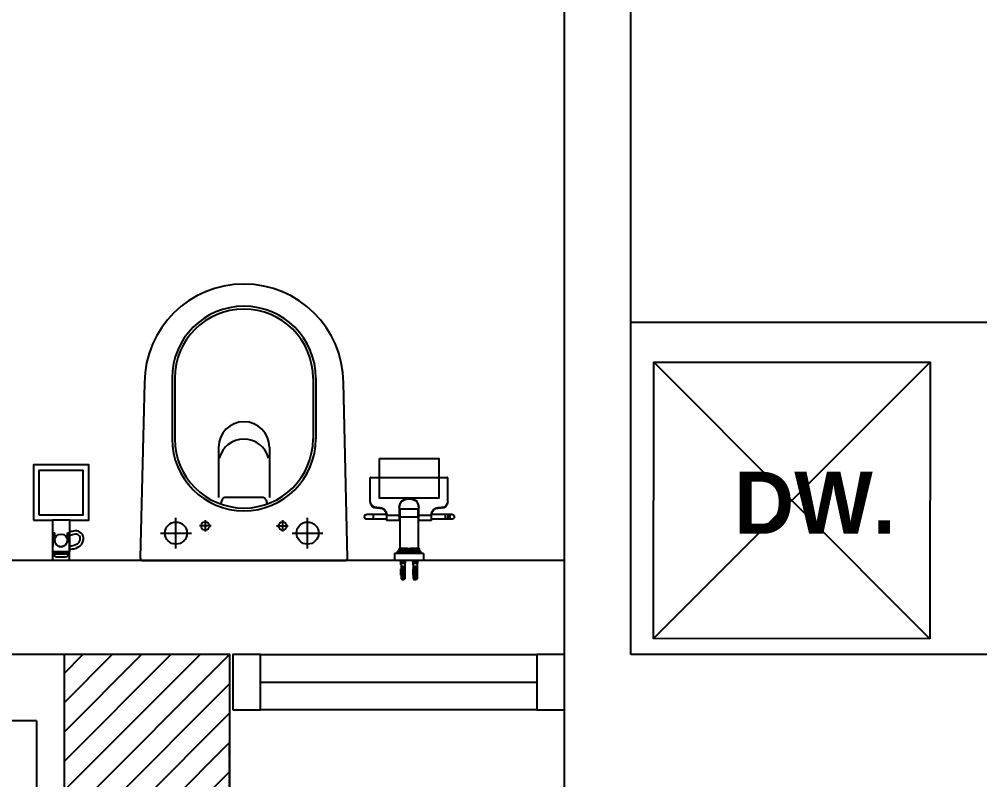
# Model space of a CAD drawing. Extents: x -678889171 to 586587, y -792238163 to 335485.
# Drawn here: x 74808 to 76546, y 78781 to 80156 of the extents above; entities that cross this region are included whole.
import ezdxf

# ---------------------------------------------------------------- set-up
doc = ezdxf.new("R2010")
doc.units = 0
doc.header["$MEASUREMENT"] = 0
doc.set_wipeout_variables(frame=1)
doc.linetypes.add('XR-A-9TH-FLOOR$0$XR-A-CORE$0$$0$HIDDEN-Z', pattern=[3, 2, -1])
doc.linetypes.add('XR-Ducts$0$XR-A-CORE$0$$0$HIDDEN-Z', pattern=[3, 2, -1])
for name, color, linetype in [('XR-A-9TH-FLOOR$0$A-SEC-CLAD', 252, 'Continuous'), ('XR-A-9TH-FLOOR$0$A-WALL', 252, 'Continuous'), ('XR-A-col-910$0$A-COLS', 252, 'Continuous'), ('XR-A-col-910$0$A-SITE-PATT', 252, 'Continuous'), ('XR-A-type37$0$XR-A-4TH-OLD DESIGN$0$A-ANNO-NOTE', 252, 'Continuous'), ('XR-A-type37$0$XR-A-4TH-OLD DESIGN$0$A-EQPM', 252, 'Continuous'), ('XR-A-type37$0$XR-A-4TH-OLD DESIGN$0$A-FURN-SANT', 252, 'Continuous'), ('XR-A-type37$0$XR-A-4TH-OLD DESIGN$0$A-WALL', 252, 'Continuous'), ('XR-A-type37$0$XR-A-4TH-OLD DESIGN$0$XR-A-TYP-2-4-5-8$0$A-GLAZ', 252, 'Continuous')]:
    doc.layers.add(name, color=color, linetype=linetype)
doc.layers.add('XR-A-9TH-FLOOR$0$XR-A-CORE$0$$0$A-DOOR-OVHD', color=252, linetype='XR-A-9TH-FLOOR$0$XR-A-CORE$0$$0$HIDDEN-Z', lineweight=9)
doc.layers.add('XR-Ducts$0$XR-A-CORE$0$$0$A-DOOR-OVHD', color=252, linetype='XR-Ducts$0$XR-A-CORE$0$$0$HIDDEN-Z', lineweight=9)
doc.styles.add('XR-A-type37$0$XR-A-4TH-OLD DESIGN$0$TYPICAL TYPES$0$XREF_1BR$0$KZT', font='')
doc.styles.get('XR-A-type37$0$XR-A-4TH-OLD DESIGN$0$TYPICAL TYPES$0$XREF_1BR$0$KZT').set_extended_font_data('AvantGarde LT Medium', bold=True)

# ---------------------------------------------------------------- blocks, each defined once
blk = doc.blocks.new('XR-A-col-910$0$col02')
at = {"layer": 'XR-A-col-910$0$A-SITE-PATT'}
h = blk.add_hatch(dxfattribs=at)
h.set_pattern_fill('ANSI31', color=256, scale=300)
h.paths.add_polyline_path([(66279.1, 60365.4), (66279.1, 66065.4), (65979.1, 66065.4), (65979.1, 63435.4), (58829.1, 63435.4), (58829.1, 63035.4), (65979.1, 63035.4), (65979.1, 60365.4)])
at = {"layer": 'XR-A-col-910$0$A-COLS'}
blk.add_lwpolyline([(66279.1, 60365.4), (66279.1, 66065.4), (65979.1, 66065.4), (65979.1, 63435.4), (58829.1, 63435.4), (58829.1, 63035.4), (65979.1, 63035.4), (65979.1, 60365.4)], close=True, dxfattribs=at)
blk = doc.blocks.new('XR-A-col-910')
at = {"layer": 'XR-A-col-910$0$A-SITE-PATT'}
blk.add_blockref('XR-A-col-910$0$col02', (11710.9, -580.4), dxfattribs=at)
blk = doc.blocks.new('XR-Ducts')
at = {"layer": 'XR-Ducts$0$XR-A-CORE$0$$0$A-DOOR-OVHD'}
blk.add_lwpolyline([(78582.9, 60035), (81041.4, 60035), (81041.4, 65235), (77988.2, 65235), (77990, 65485), (77990, 60035)], close=True, dxfattribs=at)
blk = doc.blocks.new('XR-A-type37$0$XR-A-4TH-OLD DESIGN$0$XREF_3BR$0$SE4')
at = {"layer": 'XR-A-type37$0$XR-A-4TH-OLD DESIGN$0$A-FURN-SANT'}
for p, q in [((416.2, 481.1), (410.3, 481.1)), ((410.3, 475.3), (410.3, 481.1)), ((411.2, 479.3), (415.2, 479.3)), ((411.2, 479.3), (411.2, 478.3)), ((415.2, 478.3), (411.2, 478.3)), ((411.5, 482.3), (414.9, 482.3)), ((415.2, 479.3), (415.2, 478.3)), ((416.2, 475.3), (416.2, 481.1)), ((435.2, 481.1), (429.3, 481.1)), ((429.3, 475.3), (429.3, 481.1)), ((430.2, 479.3), (434.2, 479.3)), ((430.2, 479.3), (430.2, 478.3)), ((434.2, 478.3), (430.2, 478.3)), ((430.5, 482.3), (433.9, 482.3)), ((434.2, 479.3), (434.2, 478.3)), ((435.2, 475.3), (435.2, 481.1)), ((410.2, 473.4), (410.4, 473.4)), ((410.2, 468.4), (410.2, 466.8)), ((410.2, 467.5), (410.5, 467.5)), ((410.3, 475.3), (410.3, 475.2)), ((410.3, 475.2), (410.3, 475.2)), ((410.3, 465.7), (410.3, 465.7)), ((410.3, 465.7), (410.3, 465.5)), ((410.3, 459.3), (410.3, 465.5)), ((411.2, 475.3), (415.2, 475.3)), ((411.2, 475.3), (411.2, 474.3)), ((415.2, 474.3), (411.2, 474.3)), ((411.2, 471.3), (415.2, 471.3)), ((411.2, 471.3), (411.2, 470.3)), ((415.2, 470.3), (411.2, 470.3)), ((411.2, 467.3), (412.5, 467.3)), ((411.2, 467.3), (411.2, 466.4)), ((412.5, 466.4), (411.2, 466.4)), ((411.2, 463.3), (412.5, 463.3)), ((411.2, 463.3), (411.2, 462.4)), ((415.2, 462.4), (411.2, 462.4)), ((412.5, 467.3), (412.5, 467.5)), ((413.2, 467.3), (412.5, 467.3)), ((412.5, 463.8), (412.5, 467.3)), ((414, 463.8), (412.5, 463.8)), ((412.5, 463.2), (412.5, 463.8)), ((414, 463.2), (412.5, 463.2)), ((414, 467.3), (413.2, 467.3)), ((414, 467.3), (414, 467.5)), ((414, 467.3), (415.2, 467.3)), ((414, 463.8), (414, 467.3)), ((415.2, 466.4), (414, 466.4)), ((414, 463.2), (414, 463.8)), ((414, 463.3), (415.2, 463.3)), ((415.2, 475.3), (415.2, 474.3)), ((415.2, 471.3), (415.2, 470.3)), ((415.2, 467.3), (415.2, 466.4)), ((415.2, 463.3), (415.2, 462.4)), ((416.2, 467.5), (415.9, 467.5)), ((416.2, 473.4), (416, 473.4)), ((416.2, 475.3), (416.2, 475.2)), ((416.2, 475.2), (416.2, 475.2)), ((416.2, 466.8), (416.2, 468.4)), ((416.2, 465.7), (416.2, 465.5)), ((416.2, 465.7), (416.2, 465.7)), ((416.2, 459.3), (416.2, 465.5)), ((429.2, 473.4), (429.4, 473.4)), ((429.2, 468.4), (429.2, 466.8)), ((429.2, 467.5), (429.5, 467.5)), ((429.3, 475.3), (429.3, 475.2)), ((429.3, 475.2), (429.3, 475.2)), ((429.3, 465.7), (429.3, 465.7)), ((429.3, 465.7), (429.3, 465.5)), ((429.3, 459.3), (429.3, 465.5)), ((430.2, 475.3), (434.2, 475.3)), ((430.2, 475.3), (430.2, 474.3)), ((434.2, 474.3), (430.2, 474.3)), ((430.2, 471.3), (434.2, 471.3)), ((430.2, 471.3), (430.2, 470.3)), ((434.2, 470.3), (430.2, 470.3)), ((430.2, 467.3), (431.5, 467.3)), ((430.2, 467.3), (430.2, 466.4)), ((431.5, 466.4), (430.2, 466.4)), ((430.2, 463.3), (431.5, 463.3)), ((430.2, 463.3), (430.2, 462.4)), ((434.2, 462.4), (430.2, 462.4)), ((431.5, 467.3), (431.5, 467.5)), ((432.2, 467.3), (431.5, 467.3)), ((431.5, 463.8), (431.5, 467.3)), ((433, 463.8), (431.5, 463.8)), ((431.5, 463.2), (431.5, 463.8)), ((433, 463.2), (431.5, 463.2)), ((433, 467.3), (432.2, 467.3)), ((433, 467.3), (433, 467.5)), ((433, 467.3), (434.2, 467.3)), ((433, 463.8), (433, 467.3)), ((434.2, 466.4), (433, 466.4)), ((433, 463.2), (433, 463.8)), ((433, 463.3), (434.2, 463.3)), ((434.2, 475.3), (434.2, 474.3)), ((434.2, 471.3), (434.2, 470.3)), ((434.2, 467.3), (434.2, 466.4)), ((434.2, 463.3), (434.2, 462.4)), ((435.2, 467.5), (434.9, 467.5)), ((435.2, 473.4), (435, 473.4)), ((435.2, 475.3), (435.2, 475.2)), ((435.2, 475.2), (435.2, 475.2)), ((435.2, 466.8), (435.2, 468.4)), ((435.2, 465.7), (435.2, 465.5)), ((435.2, 465.7), (435.2, 465.7)), ((435.2, 459.3), (435.2, 465.5)), ((445.2, 452.8), (400.2, 452.8)), ((400.2, 441.8), (400.2, 452.8)), ((409, 452.8), (410.2, 458.3)), ((410.2, 459.3), (410.3, 459.3)), ((410.2, 459.3), (410.2, 458.3)), ((413.2, 452.8), (413.2, 458.3)), ((416.2, 459.3), (416.2, 459.3)), ((416.2, 458.3), (416.2, 459.3)), ((417.5, 452.8), (416.2, 458.3)), ((428, 452.8), (429.2, 458.3)), ((429.3, 459.3), (429.2, 459.3)), ((429.2, 459.3), (429.2, 458.3)), ((432.2, 452.8), (432.2, 458.3)), ((435.2, 459.3), (435.2, 459.3)), ((435.2, 458.3), (435.2, 459.3)), ((436.5, 452.8), (435.2, 458.3)), ((445.2, 441.8), (445.2, 452.8)), ((445.2, 441.8), (400.2, 441.8)), ((404.2, 438.8), (404.2, 441.8)), ((441.2, 438.8), (404.2, 438.8)), ((407.2, 437.1), (407.2, 437.1)), ((407.2, 434.3), (407.2, 437.1)), ((407.7, 437.1), (407.2, 437.1)), ((407.2, 437.1), (407.2, 434.3)), ((407.5, 434.3), (407.2, 434.3)), ((407.2, 434.3), (407.2, 434.3)), ((407.2, 434.3), (407.2, 434.1)), ((407.2, 434.3), (407.2, 434.1)), ((407.2, 434.1), (407.2, 434.1)), ((407.2, 434.1), (407.4, 434.1)), ((407.4, 434.3), (407.4, 434.1)), ((407.4, 434.1), (407.5, 434.1)), ((407.5, 434.3), (407.5, 434.1)), ((408, 434.1), (407.5, 434.1)), ((407.7, 438.8), (407.7, 437.1)), ((408, 437.1), (407.7, 437.1)), ((407.8, 436.2), (407.8, 437.1)), ((407.8, 437.1), (407.8, 436.5)), ((407.9, 436.5), (407.8, 436.5)), ((407.8, 436.5), (407.8, 436.2)), ((407.8, 436.2), (407.8, 436.2)), ((407.8, 436.2), (407.9, 436.2)), ((407.9, 437.1), (407.9, 436.5)), ((407.9, 436.5), (408, 436.5)), ((407.9, 436.2), (407.9, 436.5)), ((407.9, 436.2), (408.4, 436.2)), ((408.2, 437.1), (408, 437.1)), ((408, 436.5), (408, 437.1)), ((408, 437.1), (408, 436.5)), ((408.2, 436.5), (408, 436.5)), ((408, 434.1), (408, 436.2)), ((408.3, 434.5), (408, 434.5)), ((408.4, 434.3), (408, 434.3)), ((408, 434.1), (408.1, 434.1)), ((408.1, 434.3), (408.1, 434.1)), ((408.1, 434.1), (408.4, 434.1)), ((408.2, 436.5), (408.2, 437.1)), ((409.6, 437.1), (408.2, 437.1)), ((409.9, 436.5), (408.2, 436.5)), ((408.3, 434.5), (408.3, 436.2)), ((408.4, 434.5), (408.3, 434.5)), ((408.4, 436.5), (408.4, 434.5)), ((408.9, 434.5), (408.4, 434.5)), ((408.4, 434.5), (408.4, 434.1)), ((409.6, 434.1), (408.4, 434.1)), ((408.7, 384.8), (408.7, 434.1)), ((408.9, 434.5), (408.9, 436.5)), ((408.9, 434.5), (409.3, 434.5)), ((409.3, 434.5), (409.3, 436.5)), ((409.3, 434.5), (409.6, 434.5)), ((411.7, 437.1), (409.6, 437.1)), ((409.6, 434.5), (409.6, 436.5)), ((409.6, 434.1), (409.6, 434.5)), ((409.6, 434.5), (410.1, 434.5)), ((412, 434.1), (409.6, 434.1)), ((409.9, 436.5), (409.9, 437.1)), ((412.4, 436.5), (409.9, 436.5)), ((410.1, 434.5), (410.1, 436.5)), ((410.1, 434.5), (410.5, 434.5)), ((410.5, 434.5), (410.5, 436.5)), ((410.5, 434.5), (411.3, 434.5)), ((411.3, 434.5), (411.3, 436.5)), ((411.3, 434.5), (411.7, 434.5)), ((412.4, 437.1), (411.7, 437.1)), ((411.7, 434.5), (411.7, 436.5)), ((411.7, 434.5), (412.2, 434.5)), ((412, 434.1), (412, 434.5)), ((413.4, 434.1), (412, 434.1)), ((412.2, 434.5), (412.2, 436.5)), ((412.2, 434.5), (412.8, 434.5)), ((412.8, 437.1), (412.4, 437.1)), ((412.4, 436.5), (412.4, 437.1)), ((412.8, 436.5), (412.4, 436.5)), ((413.6, 437.1), (412.8, 437.1)), ((412.8, 436.5), (412.8, 437.1)), ((413.6, 436.5), (412.8, 436.5)), ((412.8, 434.5), (412.8, 436.5)), ((412.8, 434.5), (416, 434.5)), ((413.4, 434.1), (413.4, 434.5)), ((413.4, 434.1), (413.4, 434.5)), ((413.4, 434.1), (413.4, 434.1)), ((415.6, 437.1), (413.6, 437.1)), ((413.6, 436.5), (413.6, 437.1)), ((415.6, 436.5), (413.6, 436.5)), ((414.2, 434.5), (414.2, 434.1)), ((414.6, 434.1), (414.2, 434.1)), ((414.6, 434.5), (414.6, 434.1)), ((414.7, 434.1), (414.6, 434.1)), ((414.7, 434.1), (414.7, 434.5)), ((414.9, 434.1), (414.7, 434.1)), ((414.9, 434.1), (414.9, 434.5)), ((415.1, 434.1), (414.9, 434.1)), ((415.1, 434.1), (415.1, 434.5)), ((415.9, 434.1), (415.1, 434.1)), ((416.2, 437.1), (415.6, 437.1)), ((415.6, 436.5), (415.6, 437.1)), ((416.2, 436.5), (415.6, 436.5)), ((415.9, 434.1), (415.9, 434.5)), ((416.8, 434.1), (415.9, 434.1)), ((416, 434.5), (416, 436.5)), ((416, 434.5), (419.6, 434.5)), ((418.1, 437.1), (416.2, 437.1)), ((416.2, 436.5), (416.2, 437.1)), ((418.1, 436.5), (416.2, 436.5)), ((416.8, 434.1), (416.8, 434.5)), ((418.5, 434.1), (416.8, 434.1)), ((418.8, 437.1), (418.1, 437.1)), ((418.1, 436.5), (418.1, 437.1)), ((418.8, 436.5), (418.1, 436.5)), ((418.5, 434.1), (418.5, 434.5)), ((419.7, 434.1), (418.5, 434.1)), ((419.3, 437.1), (418.8, 437.1)), ((418.8, 436.5), (418.8, 437.1)), ((419.3, 436.5), (418.8, 436.5)), ((419.5, 437.1), (419.3, 437.1)), ((419.3, 436.5), (419.3, 437.1)), ((419.5, 436.5), (419.3, 436.5)), ((419.6, 437.1), (419.5, 437.1)), ((419.5, 436.5), (419.5, 437.1)), ((419.6, 436.5), (419.5, 436.5)), ((420.2, 437.1), (419.6, 437.1)), ((419.6, 436.5), (419.6, 437.1)), ((420.2, 436.5), (419.6, 436.5)), ((419.6, 434.5), (419.6, 436.5)), ((419.6, 434.5), (420.1, 434.5)), ((419.7, 434.1), (419.7, 434.5)), ((420.4, 434.1), (419.7, 434.1)), ((420.1, 434.5), (420.1, 436.5)), ((420.1, 436.5), (420.1, 434.5)), ((420.1, 434.5), (420.1, 434.5)), ((420.1, 434.5), (420.3, 434.5)), ((420.2, 436.5), (420.2, 437.1)), ((420.2, 437.1), (420.2, 437.1)), ((420.3, 437.1), (420.2, 437.1)), ((420.2, 436.5), (420.2, 437.1)), ((420.2, 436.5), (420.2, 436.5)), ((420.3, 434.5), (420.3, 437.1)), ((420.3, 437.1), (420.6, 437.1)), ((420.3, 434.5), (420.6, 434.5)), ((420.4, 434.1), (420.4, 434.5)), ((420.6, 437.1), (420.8, 437.1)), ((420.6, 434.5), (420.6, 437.1)), ((420.6, 434.5), (420.6, 435.1)), ((420.6, 435.1), (420.8, 435.1)), ((420.6, 434.5), (420.6, 435.1)), ((420.6, 434.5), (420.6, 434.5)), ((420.6, 434.5), (420.6, 434.5)), ((420.6, 434.5), (420.9, 434.5)), ((420.8, 435.1), (420.8, 437.1)), ((420.8, 437.1), (422, 437.1)), ((420.8, 435.1), (422, 435.1)), ((420.9, 434.5), (420.9, 435.1)), ((420.9, 434.5), (421.2, 434.5)), ((421.2, 434.5), (421.2, 435.1)), ((421.3, 434.5), (421.2, 434.5)), ((421.3, 434.5), (421.3, 435.1)), ((421.3, 434.5), (422.4, 434.5)), ((422, 435.1), (422, 437.1)), ((422, 437.1), (422.3, 437.1)), ((422, 435.1), (422.3, 435.1)), ((424.9, 437.1), (422.3, 437.1)), ((422.3, 435.1), (422.3, 437.1)), ((422.3, 435.1), (422.7, 435.1)), ((422.4, 434.5), (422.4, 435.1)), ((422.4, 434.5), (422.7, 434.5)), ((422.7, 435.1), (422.7, 437.1)), ((422.7, 435.4), (422.7, 435.4)), ((422.7, 435.4), (422.9, 435.4)), ((422.7, 434.5), (422.7, 435.4)), ((422.7, 435.4), (422.7, 434.5)), ((422.7, 434.5), (422.7, 435.1)), ((422.7, 434.5), (422.7, 435.1)), ((422.7, 434.5), (422.7, 434.5)), ((422.7, 434.5), (422.7, 434.5)), ((422.7, 434.5), (423, 434.5)), ((422.7, 434.3), (422.7, 434.3)), ((422.9, 435.4), (422.9, 437.1)), ((422.9, 435.4), (424, 435.4)), ((423, 434.5), (423, 435.4)), ((423, 434.5), (424.1, 434.5)), ((423.7, 434.5), (423.7, 434.5)), ((424, 435.4), (424, 437.1)), ((424, 435.4), (424, 437.1)), ((424, 435.4), (424, 435.4)), ((424.1, 437.1), (424.1, 434.5)), ((424.2, 434.5), (424.1, 434.5)), ((424.2, 434.5), (424.2, 437.1)), ((424.2, 434.5), (424.5, 434.5)), ((424.5, 434.5), (424.5, 437.1)), ((424.5, 434.5), (424.8, 434.5)), ((424.8, 434.5), (424.8, 437.1)), ((424.8, 437.1), (424.8, 434.5)), ((424.8, 434.5), (424.8, 434.5)), ((424.8, 434.5), (424.9, 434.5)), ((424.9, 437.1), (425.1, 437.1)), ((424.9, 437.1), (424.9, 434.5)), ((424.9, 434.5), (425.1, 434.5)), ((425, 434.1), (425, 434.5)), ((425.7, 434.1), (425, 434.1)), ((425.1, 434.5), (425.1, 437.1)), ((425.2, 437.1), (425.1, 437.1)), ((425.1, 434.5), (425.4, 434.5)), ((425.8, 437.1), (425.2, 437.1)), ((425.2, 437.1), (425.2, 437.1)), ((425.2, 436.5), (425.2, 437.1)), ((425.2, 437.1), (425.2, 436.5)), ((425.8, 436.5), (425.2, 436.5)), ((425.2, 436.5), (425.2, 436.5)), ((425.4, 434.5), (425.4, 436.5)), ((425.4, 434.5), (425.4, 436.5)), ((425.4, 434.5), (425.8, 434.5)), ((425.4, 434.5), (425.4, 434.5)), ((425.7, 434.1), (425.7, 434.5)), ((426.9, 434.1), (425.7, 434.1)), ((425.9, 437.1), (425.8, 437.1)), ((425.8, 436.5), (425.8, 437.1)), ((425.9, 436.5), (425.8, 436.5)), ((425.8, 434.5), (425.8, 436.5)), ((425.8, 434.5), (429.4, 434.5)), ((426.1, 437.1), (425.9, 437.1)), ((425.9, 436.5), (425.9, 437.1)), ((426.1, 436.5), (425.9, 436.5)), ((426.6, 437.1), (426.1, 437.1)), ((426.1, 436.5), (426.1, 437.1)), ((426.6, 436.5), (426.1, 436.5)), ((427.3, 437.1), (426.6, 437.1)), ((426.6, 436.5), (426.6, 437.1)), ((427.3, 436.5), (426.6, 436.5)), ((426.9, 434.1), (426.9, 434.5)), ((428.6, 434.1), (426.9, 434.1)), ((429.3, 437.1), (427.3, 437.1)), ((427.3, 436.5), (427.3, 437.1)), ((429.3, 436.5), (427.3, 436.5)), ((428.6, 434.1), (428.6, 434.5)), ((429.5, 434.1), (428.6, 434.1)), ((429.9, 437.1), (429.3, 437.1)), ((429.3, 436.5), (429.3, 437.1)), ((429.9, 436.5), (429.3, 436.5)), ((429.4, 434.5), (429.4, 436.5)), ((429.4, 434.5), (432.6, 434.5)), ((429.5, 434.1), (429.5, 434.5)), ((430.4, 434.1), (429.5, 434.1)), ((431.8, 437.1), (429.9, 437.1)), ((429.9, 436.5), (429.9, 437.1)), ((431.8, 436.5), (429.9, 436.5)), ((430.4, 434.1), (430.4, 434.5)), ((430.6, 434.1), (430.4, 434.1)), ((430.6, 434.1), (430.6, 434.5)), ((430.7, 434.1), (430.6, 434.1)), ((430.7, 434.1), (430.7, 434.5)), ((430.8, 434.1), (430.7, 434.1)), ((430.8, 434.1), (430.8, 434.5)), ((431.2, 434.1), (430.8, 434.1)), ((431.2, 434.1), (431.2, 434.5)), ((432.6, 437.1), (431.8, 437.1)), ((431.8, 436.5), (431.8, 437.1)), ((432.6, 436.5), (431.8, 436.5)), ((432, 434.1), (432, 434.5)), ((432, 434.5), (432, 434.1)), ((433.4, 434.1), (432, 434.1)), ((432, 434.1), (432, 434.1)), ((433, 437.1), (432.6, 437.1)), ((432.6, 436.5), (432.6, 437.1)), ((433, 436.5), (432.6, 436.5)), ((432.6, 434.5), (432.6, 436.5)), ((432.6, 434.5), (433.3, 434.5)), ((433, 436.5), (433, 437.1)), ((433.7, 437.1), (433, 437.1)), ((435.6, 436.5), (433, 436.5)), ((433.3, 434.5), (433.3, 436.5)), ((433.3, 434.5), (433.7, 434.5)), ((433.4, 434.1), (433.4, 434.5)), ((435.8, 434.1), (433.4, 434.1)), ((435.8, 437.1), (433.7, 437.1)), ((433.7, 434.5), (433.7, 436.5)), ((433.7, 434.5), (434.2, 434.5)), ((434.2, 434.5), (434.2, 436.5)), ((434.2, 434.5), (434.9, 434.5)), ((434.9, 434.5), (434.9, 436.5)), ((434.9, 434.5), (435.3, 434.5)), ((435.3, 434.5), (435.3, 436.5)), ((435.3, 434.5), (435.8, 434.5)), ((435.6, 436.5), (435.6, 437.1)), ((437.2, 436.5), (435.6, 436.5)), ((437.2, 437.1), (435.8, 437.1)), ((435.8, 434.5), (435.8, 436.5)), ((435.8, 434.1), (435.8, 434.5)), ((435.8, 434.5), (436.2, 434.5)), ((437.1, 434.1), (435.8, 434.1)), ((436.2, 434.5), (436.2, 436.5)), ((436.2, 434.5), (436.6, 434.5)), ((436.6, 434.5), (436.6, 436.5)), ((437, 434.5), (436.6, 434.5)), ((436.7, 384.8), (436.7, 434.1)), ((437, 434.5), (437, 436.5)), ((437, 436.2), (437.6, 436.2)), ((437.1, 434.5), (437, 434.5)), ((437.1, 434.5), (437.1, 436.2)), ((437.4, 434.5), (437.1, 434.5)), ((437.1, 434.1), (437.1, 434.5)), ((437.4, 434.3), (437.1, 434.3)), ((437.1, 434.1), (437.3, 434.1)), ((437.4, 437.1), (437.2, 437.1)), ((437.2, 436.5), (437.2, 437.1)), ((437.4, 436.5), (437.2, 436.5)), ((437.3, 434.3), (437.3, 434.1)), ((437.3, 434.1), (437.4, 434.1)), ((437.7, 437.1), (437.4, 437.1)), ((437.4, 436.5), (437.4, 437.1)), ((437.4, 434.1), (437.4, 436.2)), ((437.9, 434.1), (437.4, 434.1)), ((437.5, 436.5), (437.5, 437.1)), ((437.5, 436.5), (437.6, 436.5)), ((437.6, 436.5), (437.6, 437.1)), ((437.6, 436.5), (437.6, 437.1)), ((437.6, 436.5), (437.6, 436.5)), ((437.6, 436.2), (437.6, 436.5)), ((437.6, 436.2), (437.6, 436.5)), ((437.6, 436.2), (437.6, 436.2)), ((437.6, 436.2), (437.7, 436.2)), ((437.7, 438.8), (437.7, 437.1)), ((438.2, 437.1), (437.7, 437.1)), ((437.7, 436.2), (437.7, 437.1)), ((438.2, 434.3), (437.9, 434.3)), ((437.9, 434.3), (437.9, 434.1)), ((437.9, 434.1), (438.1, 434.1)), ((438.1, 434.3), (438.1, 434.1)), ((438.1, 434.1), (438.3, 434.1)), ((438.2, 437.1), (438.3, 437.1)), ((438.2, 434.3), (438.2, 437.1)), ((438.3, 434.3), (438.2, 434.3)), ((438.3, 434.3), (438.3, 437.1)), ((438.3, 434.3), (438.3, 434.1)), ((438.3, 434.1), (438.3, 434.3)), ((438.3, 434.1), (438.3, 434.1)), ((441.2, 438.8), (441.2, 441.8)), ((367.7, 388.8), (357.7, 388.8)), ((367.7, 388.8), (367.7, 380.8)), ((387.7, 388.8), (367.7, 388.8)), ((387.7, 382.7), (387.7, 390.8)), ((407.7, 390.8), (387.7, 390.8)), ((407.7, 382.7), (407.7, 390.8)), ((407.7, 382.7), (407.7, 390.8)), ((408.7, 390.8), (407.7, 390.8)), ((437.7, 390.8), (436.7, 390.8)), ((437.7, 390.8), (437.7, 382.7)), ((457.7, 390.8), (437.7, 390.8)), ((437.7, 390.8), (437.7, 382.7)), ((457.7, 390.8), (457.7, 382.7)), ((478.7, 388.8), (457.7, 388.8)), ((478.7, 380.8), (478.7, 388.8)), ((485.8, 388.8), (478.7, 388.8)), ((488.9, 388.8), (485.8, 388.8)), ((357.7, 380.8), (367.7, 380.8)), ((367.7, 380.8), (387.6, 380.8)), ((407.7, 382.7), (387.7, 382.7)), ((387.7, 381.5), (387.7, 382.7)), ((407.7, 369.6), (407.7, 382.7)), ((407.7, 378.8), (408.7, 378.8)), ((408.7, 384.8), (436.7, 384.8)), ((408.7, 372.3), (408.7, 384.8)), ((436.7, 384.8), (436.7, 372.3)), ((436.7, 378.8), (437.7, 378.8)), ((437.7, 382.7), (437.7, 369.6)), ((457.7, 382.7), (437.7, 382.7)), ((457.7, 382.7), (457.7, 381.5)), ((457.8, 380.8), (478.7, 380.8)), ((478.7, 380.8), (485.8, 380.8)), ((485.8, 380.8), (488.9, 380.8)), ((362.7, 361.1), (362.7, 361.9)), ((362.7, 361.1), (362.7, 324.1)), ((377.7, 371.5), (372.7, 371.5)), ((372.7, 371.5), (372.7, 370.6)), ((372.7, 370.6), (377.7, 370.6)), ((377.7, 370.6), (377.7, 371.5)), ((408.7, 372.3), (436.7, 372.3)), ((467.7, 370.6), (467.7, 371.5)), ((472.7, 371.5), (467.7, 371.5)), ((467.7, 370.6), (472.7, 370.6)), ((472.7, 370.6), (472.7, 371.5)), ((482.7, 361.9), (482.7, 361.1)), ((482.7, 361.1), (482.7, 324.1)), ((362.8, 324.1), (482.6, 324.1))]:
    blk.add_line(p, q, dxfattribs=at)
for points in [[(407.2, 434.1), (438.3, 434.1), (438.3, 437.1), (407.2, 437.1)], [(376.8, 294.5), (468.7, 294.5), (468.7, 356), (376.8, 356)]]:
    blk.add_lwpolyline(points, close=True, dxfattribs=at)
for centre, radius, start, end in [((420.6, 434.8), 0.303, 249.713, 266.578), ((420.6, 434.6), 0.191, 245.5072, 295.3419), ((420.8, 433.8), 0.688, 95.9832, 109.0037), ((420.8, 433.9), 0.513, 94.8314, 107.1936), ((421.2, 430.6), 3.86, 76.2872, 96.7169), ((422.3, 434.5), 0.178, 230.815, 271.7767), ((422.9, 435.5), 1.25, 262.2328, 271.7069), ((423.2, 434.5), 0.178, 268.2233, 308.9187), ((424.2, 430.5), 3.94, 82.708, 103.5674), ((424.6, 433.8), 0.688, 70.9963, 84.0168), ((424.6, 433.9), 0.519, 72.5665, 84.4833), ((424.8, 434.8), 0.303, 273.422, 290.287), ((357.7, 384.8), 4, 90, 270), ((488.9, 384.8), 4, 270, 90), ((377.5, 380.8), 10.3, 271.4545, 3.7433), ((377.6, 381.5), 10, 270.7148, 351.5135), ((382.8, 381.5), 4.95, 342.2494, 1.6628), ((462.7, 381.5), 4.95, 178.3503, 197.7376), ((468, 380.8), 10.3, 176.2277, 268.5745), ((467.8, 381.5), 9.96, 188.2757, 269.496), ((372.7, 361.5), 10, 89.9854, 177.4108), ((372.7, 360.6), 9.98, 89.8092, 177.2539), ((472.7, 361.5), 10, 2.5889, 90.0149), ((472.7, 360.6), 9.98, 2.7464, 90.1904), ((374.1, 177.9), 146.7, 94.406, 94.4421), ((472.5, 204.6), 120, 85.1228, 85.1671)]:
    blk.add_arc(centre, radius, start, end, dxfattribs=at)
for centre, major_axis, ratio, start_param, end_param in [((413.2, 480), (3, 0), 0.760351, 3.989655, 5.435123), ((432.2, 480), (3, 0), 0.760351, 3.989655, 5.435123), ((413.2, 473.4), (0, 10.5), 0.285569, 1.403348, 1.570796), ((413.2, 473.4), (0, -6.74), 0.445101, 4.712389, 4.895847), ((413.2, 470.9), (0, 6.74), 0.445101, 1.209195, 1.545119), ((413.2, 471.3), (0, -8.33), 0.359989, 4.738067, 5.192367), ((413.2, 468.4), (0, 8.33), 0.359989, 1.39272, 1.673729), ((413.2, 466.8), (0, 6.74), 0.445101, 1.467863, 1.738244), ((413.2, 477), (0, -10.5), 0.285569, -1.403348, -1.209195), ((413.2, 464.4), (0, 6.74), 0.445101, 1.090818, 1.403348), ((413.2, 476), (3, 0), 0.760351, 3.989655, 5.435123), ((413.2, 472), (3, 0), 0.760351, 3.989655, 5.435123), ((413.2, 468.6), (3, 0), 0.976011, 3.989655, 4.459709), ((413.2, 464.6), (3, 0), 0.976011, 3.989655, 5.435123), ((413.2, 474.3), (0, -7.06), 0.425017, 6.030505, 6.283185), ((413.2, 474.3), (0, 7.06), 0.425017, 3.141593, 3.394273), ((413.2, 468.6), (3, 0), 0.976011, 4.965069, 5.435123), ((413.2, 471.3), (0, -8.33), 0.359989, 1.090818, 1.545119), ((413.2, 464.4), (0, 6.74), 0.445101, 4.879837, 5.192367), ((413.2, 477), (0, -10.5), 0.285569, 1.209195, 1.403348), ((413.2, 470.9), (0, 6.74), 0.445101, 4.738067, 5.073991), ((413.2, 473.4), (0, 10.5), 0.285569, 4.712389, 4.879837), ((413.2, 473.4), (0, 6.74), 0.445101, 4.528931, 4.712389), ((413.2, 468.4), (0, 8.33), 0.359989, 4.609456, 4.890466), ((413.2, 466.8), (0, 6.74), 0.445101, 4.544941, 4.815322), ((432.2, 473.4), (0, 10.5), 0.285569, 1.403348, 1.570796), ((432.2, 473.4), (0, 6.74), 0.445101, 1.570796, 1.754254), ((432.2, 470.9), (0, 6.74), 0.445101, 1.209195, 1.545119), ((432.2, 471.3), (0, -8.33), 0.359989, 4.738067, 5.192367), ((432.2, 468.4), (0, 8.33), 0.359989, 1.39272, 1.673729), ((432.2, 466.8), (0, 6.74), 0.445101, 1.467863, 1.738244), ((432.2, 477), (0, -10.5), 0.285569, -1.403348, -1.209195), ((432.2, 464.4), (0, 6.74), 0.445101, 1.090818, 1.403348), ((432.2, 476), (3, 0), 0.760351, 3.989655, 5.435123), ((432.2, 472), (3, 0), 0.760351, 3.989655, 5.435123), ((432.2, 468.6), (3, 0), 0.976011, 3.989655, 4.459709), ((432.2, 464.6), (3, 0), 0.976011, 3.989655, 5.435123), ((432.2, 474.3), (0, -7.06), 0.425017, 6.030505, 6.283185), ((432.2, 474.3), (0, 7.06), 0.425017, 3.141593, 3.394273), ((432.2, 468.6), (3, 0), 0.976011, 4.965069, 5.435123), ((432.2, 471.3), (0, -8.33), 0.359989, 1.090818, 1.545119), ((432.2, 464.4), (0, 6.74), 0.445101, 4.879837, 5.192367), ((432.2, 477), (0, -10.5), 0.285569, 1.209195, 1.403348), ((432.2, 470.9), (0, 6.74), 0.445101, 4.738067, 5.073991), ((432.2, 473.4), (0, 10.5), 0.285569, 4.712389, 4.879837), ((432.2, 473.4), (0, -6.74), 0.445101, 1.387338, 1.570796), ((432.2, 468.4), (0, 8.33), 0.359989, 4.609456, 4.890466), ((432.2, 466.8), (0, 6.74), 0.445101, 4.544941, 4.815322), ((413.2, 471.4), (-0.8, -51.9), 0.055876, -1.314474, -1.20343), ((413.2, 471.4), (-2.9, -51.9), 0.014553, 1.205061, 1.316105), ((413.2, 471.4), (2.9, -51.9), 0.014553, -1.316105, -1.205061), ((413.2, 471.4), (0.8, -51.9), 0.055876, 1.20343, 1.314474), ((432.2, 471.4), (-0.8, -51.9), 0.055876, -1.314474, -1.20343), ((432.2, 471.4), (-2.9, -51.9), 0.014553, 1.205061, 1.316105), ((432.2, 471.4), (2.9, -51.9), 0.014553, -1.316105, -1.205061), ((432.2, 471.4), (0.8, -51.9), 0.055876, 1.20343, 1.314474), ((420.6, 434.6), (-0.068, 0.171), 0.902963, 2.7256, 3.147611), ((424.8, 434.6), (0.068, 0.171), 0.902963, 3.133356, 3.557585), ((485.8, 384.8), (0, -4), 0.707107, 3.141593, 6.283185), ((488.9, 384.8), (0, -4), 0.707107, 3.141593, 6.283185)]:
    blk.add_ellipse(centre, major_axis=major_axis, ratio=ratio, start_param=start_param, end_param=end_param, dxfattribs=at)
for points in [[(410.3, 481.1), (410.7, 481.5), (411.1, 481.9), (411.5, 482.3)], [(416.2, 481.1), (415.8, 481.5), (415.4, 481.9), (414.9, 482.3)], [(429.3, 481.1), (429.7, 481.5), (430.1, 481.9), (430.5, 482.3)], [(435.2, 481.1), (434.8, 481.5), (434.4, 481.9), (433.9, 482.3)], [(420.6, 434.5), (420.5, 434.5), (420.5, 434.4), (420.6, 434.4)], [(420.5, 434.4), (420.5, 434.4), (420.5, 434.4), (420.6, 434.4)], [(420.8, 434.4), (420.8, 434.4), (420.7, 434.4), (420.7, 434.4)], [(424.7, 434.4), (424.7, 434.4), (424.7, 434.4), (424.7, 434.4)], [(424.8, 434.4), (424.9, 434.4), (424.9, 434.5), (424.9, 434.5)], [(424.8, 434.4), (424.9, 434.4), (424.9, 434.4), (424.9, 434.4)]]:
    blk.add_open_spline(points, degree=3, dxfattribs=at)
for points, knots in [([(420.4, 434.5), (420.4, 434.5), (420.4, 434.5), (420.5, 434.4), (420.5, 434.4)], [0, 0, 0, 0, 0.233221, 1, 1, 1, 1]), ([(420.7, 434.4), (420.8, 434.5), (420.9, 434.5), (421, 434.5), (421.1, 434.5), (421.4, 434.5), (421.5, 434.5), (421.8, 434.4), (422, 434.4), (422.2, 434.4), (422.2, 434.4), (422.3, 434.3)], [0, 0, 0, 0, 0.125, 0.125, 0.25, 0.25, 0.5, 0.5, 0.75, 0.75, 1, 1, 1, 1]), ([(422.1, 434.4), (422.2, 434.4), (422.2, 434.3), (422.2, 434.3), (422.3, 434.3), (422.4, 434.3), (422.5, 434.3), (422.6, 434.3), (422.7, 434.3), (422.7, 434.3)], [0, 0, 0, 0, 0.081315, 0.172885, 0.303173, 0.525174, 0.708317, 0.899275, 1, 1, 1, 1]), ([(422.3, 434.3), (422.3, 434.3), (422.3, 434.3), (422.3, 434.3), (422.4, 434.3), (422.5, 434.3), (422.5, 434.3), (422.6, 434.3), (422.7, 434.3), (422.7, 434.3)], [0, 0, 0, 0, 0.25, 0.25, 0.5, 0.5, 0.75, 0.75, 1, 1, 1, 1]), ([(422.7, 434.3), (422.8, 434.3), (422.8, 434.3), (422.9, 434.3), (423, 434.3), (423, 434.3), (423.1, 434.3), (423.1, 434.3), (423.2, 434.3), (423.2, 434.3)], [0, 0, 0, 0, 0.25, 0.25, 0.5, 0.5, 0.75, 0.75, 1, 1, 1, 1]), ([(422.9, 434.3), (422.9, 434.3), (423, 434.3), (423.1, 434.3), (423.1, 434.3), (423.2, 434.3), (423.3, 434.4), (423.3, 434.4), (423.3, 434.4)], [0, 0, 0, 0, 0.012674, 0.296722, 0.605834, 0.842756, 0.990911, 1, 1, 1, 1]), ([(423.2, 434.3), (423.2, 434.3), (423.2, 434.4), (423.3, 434.4), (423.3, 434.4), (423.5, 434.4), (423.6, 434.4), (423.9, 434.5), (424.1, 434.5), (424.4, 434.5), (424.5, 434.5), (424.7, 434.4)], [0, 0, 0, 0, 0.125, 0.125, 0.25, 0.25, 0.5, 0.5, 0.75, 0.75, 1, 1, 1, 1]), ([(424.8, 434.4), (424.8, 434.4), (424.8, 434.4), (424.9, 434.4), (424.9, 434.4), (424.9, 434.4)], [0, 0, 0, 0, 0.418647, 0.862444, 1, 1, 1, 1]), ([(424.9, 434.4), (424.9, 434.4), (425, 434.4), (425, 434.5), (425, 434.5)], [0, 0, 0, 0, 0.310918, 1, 1, 1, 1]), ([(407.7, 370.5), (407.7, 368.6), (408, 366.9), (409.4, 363.5), (410.4, 362.1), (412.5, 360.2), (413.3, 359.6), (414.9, 358.6), (415.8, 358.2), (418.6, 357.2), (420.6, 356.8), (424.7, 356.8), (426.8, 357.2), (429.6, 358.2), (430.5, 358.6), (432.1, 359.6), (432.9, 360.1), (434.3, 361.4), (434.9, 362.1), (435.9, 363.6), (436.3, 364.4), (437.4, 366.8), (437.7, 368.6), (437.7, 370.5)], [0, 0, 0, 0, 0.125, 0.125, 0.25, 0.25, 0.3125, 0.3125, 0.375, 0.375, 0.5, 0.5, 0.625, 0.625, 0.6875, 0.6875, 0.75, 0.75, 0.8125, 0.8125, 0.875, 0.875, 1, 1, 1, 1]), ([(437.7, 369.6), (437.7, 367.7), (437.4, 366), (436, 362.6), (435, 361.2), (432.9, 359.3), (432.2, 358.7), (430.5, 357.7), (429.6, 357.3), (426.8, 356.3), (424.8, 356), (420.7, 356), (418.6, 356.3), (415.8, 357.3), (414.9, 357.7), (413.3, 358.7), (412.5, 359.3), (411.2, 360.5), (410.6, 361.2), (409.5, 362.7), (409.1, 363.5), (408, 365.9), (407.7, 367.7), (407.7, 369.6)], [0, 0, 0, 0, 0.125, 0.125, 0.25, 0.25, 0.3125, 0.3125, 0.375, 0.375, 0.5, 0.5, 0.625, 0.625, 0.6875, 0.6875, 0.75, 0.75, 0.8125, 0.8125, 0.875, 0.875, 1, 1, 1, 1])]:
    blk.add_open_spline(points, degree=3, knots=knots, dxfattribs=at)
blk = doc.blocks.new('XR-A-type37$0$XR-A-4TH-OLD DESIGN$0$XREF_3BR$0$YHFH')
at = {"layer": 'XR-A-type37$0$XR-A-4TH-OLD DESIGN$0$A-FURN-SANT'}
for p, q in [((3812.9, 8626), (3812.9, 8570.1)), ((4093.3, 8605.1), (3983.3, 8605.1)), ((3785, 8598.1), (3840.8, 8598.1)), ((4093.3, 8600), (3983.3, 8600)), ((3825.9, 8534.2), (3825.9, 8555.2)), ((3836.2, 8545.1), (3815.7, 8545.1)), ((3873.8, 8514.4), (3865.7, 8517.3)), ((3968.3, 8521.1), (3877.1, 8521.1)), ((3877.1, 8440.4), (3877.1, 8509.7)), ((3873.8, 8435.7), (3865.7, 8432.8)), ((3968.3, 8429), (3877.1, 8429)), ((3825.9, 8415.9), (3825.9, 8394.9)), ((3836.2, 8405.1), (3815.7, 8405.1)), ((3812.9, 8388), (3812.9, 8332.1)), ((3785, 8360.1), (3840.8, 8360.1)), ((4093.3, 8350.1), (3983.3, 8350.1)), ((4093.3, 8345.1), (3983.3, 8345.1))]:
    blk.add_line(p, q, dxfattribs=at)
blk.add_lwpolyline([(3763.3, 8292.6, 0.420556), (3768.4, 8287.6), (4085, 8295.1, 0.990797), (4085, 8655.1), (3768.3, 8662.6, 0.414202), (3763.3, 8657.6)], format="xyb", close=True, dxfattribs=at)
for centre, radius in [((3812.9, 8598.1), 20), ((3825.9, 8545.1), 7.5), ((3825.9, 8405.1), 7.5), ((3812.9, 8360.1), 20)]:
    blk.add_circle(centre, radius, dxfattribs=at)
for centre, radius, start, end in [((3983.3, 8475.1), 130, 90, 270), ((4093.3, 8475.1), 130, 270, 90), ((3983.3, 8475.1), 125, 90, 270), ((4093.3, 8475.1), 125, 270, 90), ((3872.1, 8509.7), 5, 0, 70.2415), ((3937.1, 8475.1), 46, 284.2033, 75.7967), ((3968.3, 8475.1), 46, 270, 90), ((3872.1, 8440.4), 5, 289.7585, 0)]:
    blk.add_arc(centre, radius, start, end, dxfattribs=at)
blk = doc.blocks.new('XR-A-type37$0$XR-A-4TH-OLD DESIGN$0$Main builing-00$0$210915_PA_Layout$0$Xref_Tower B_01-09F|Gutter1')
blk.add_wipeout([(0, 0), (0, -0.1), (0.1, -0.1), (0.1, 0)]).dxf.layer = 'XR-A-type37$0$XR-A-4TH-OLD DESIGN$0$A-FURN-SANT'
at = {"layer": 'XR-A-type37$0$XR-A-4TH-OLD DESIGN$0$A-FURN-SANT'}
for points in [[(0, 0), (0.1, 0), (0.1, -0.1), (0, -0.1)], [(0.01, -0.01), (0.09, -0.01), (0.09, -0.09), (0.01, -0.09)]]:
    blk.add_lwpolyline(points, close=True, dxfattribs=at)
blk = doc.blocks.new('XR-A-type37$0$XR-A-4TH-OLD DESIGN$0$Main builing-00$0$210915_PA_Layout$0$A$C42064D30')
blk.add_wipeout([(15.7, -72.9), (15.7, -16.2), (14.8, -15.6), (14.8, 0), (-15, 0), (-14.8, -15.6), (-15.7, -16.2), (-15.7, -20.9), (-19.5, -21), (-24.7, -21.8), (-29.7, -23.4), (-34.1, -26.2), (-37.5, -29.9), (-40.1, -34.8), (-40.8, -39.3), (-40.4, -43.4), (-38.8, -47.1), (-36.4, -50.1), (-33, -52.2), (-28.5, -53.7), (-23.9, -53.5), (-19.1, -52.7), (-15.7, -51.7), (-15.7, -45.5), (-19.5, -46.5), (-25, -47.6), (-28.9, -47.6), (-31.1, -46.5), (-33.4, -44.5), (-34.6, -41.5), (-34.6, -38), (-33.8, -35.3), (-32.2, -32.5), (-29.8, -30.5), (-26.1, -28.5), (-21.9, -27.4), (-17.6, -26.8), (-15.7, -26.9), (-15.7, -20.9), (-15.7, -72.9)]).dxf.layer = 'XR-A-type37$0$XR-A-4TH-OLD DESIGN$0$A-FURN-SANT'
at = {"layer": 'XR-A-type37$0$XR-A-4TH-OLD DESIGN$0$A-FURN-SANT'}
for points in [[(-11.5, -50), (-14.5, -50), (-15, 0), (15, 0), (14.5, -50), (11.5, -50)], [(-14.8, -15.6), (-15, 0), (15, 0), (14.8, -15.6)], [(15.7, -16.2), (-15.7, -16.2)], [(-13.5, -14.8), (13.5, -14.8)], [(-12.4, -11.8), (12.4, -11.8)], [(-11.5, -36.4), (-11.5, -50)], [(11.5, -36.4), (11.5, -50)]]:
    blk.add_lwpolyline(points, dxfattribs=at)
blk.add_lwpolyline([(-15.7, -72.9), (15.7, -72.9), (15.7, -16.2), (13.5, -14.8), (12.4, -11.8), (12.9, -11.2), (12.9, -9.3), (10.9, -7.6), (8.2, -6.9), (-8.2, -6.9), (-10.9, -7.6), (-12.9, -9.3), (-12.9, -11.2), (-12.4, -11.8), (-13.5, -14.8), (-15.7, -16.2)], close=True, dxfattribs=at)
for points in [[(-15.6, -20.9, 0.127976), (-30.7, -24, 0.250832), (-40.6, -37.9, 0.487455), (-25.2, -53.6, 0.040635), (-15.7, -51.7, 0.040635)], [(-15.7, -26.9, 0.129566), (-28, -29.4, 0.250832), (-34.7, -38.7, 0.487455), (-25.9, -47.6, 0.048655), (-15.7, -45.5, 0.044421)]]:
    blk.add_lwpolyline(points, format="xyb", dxfattribs=at)
blk.add_circle((0, -36.4), 11.5, dxfattribs=at)
blk.add_arc((0, -36.4), 11.5, 0, 180, dxfattribs=at)
blk = doc.blocks.new('XR-A-type37$0$XR-A-4TH-OLD DESIGN$0$A$C519C6AFF')
at = {"layer": 'XR-A-type37$0$XR-A-4TH-OLD DESIGN$0$A-EQPM'}
blk.add_lwpolyline([(250, -250), (-250, -250), (-250, 250), (250, 250)], close=True, dxfattribs=at)
for points in [[(250, -250), (-250, 250)], [(250, 250), (-250, -250)]]:
    blk.add_lwpolyline(points, dxfattribs=at)
blk = doc.blocks.new('XR-A-type37$0$XR-A-4TH-OLD DESIGN$0$k1')
at = {"layer": 'XR-A-type37$0$XR-A-4TH-OLD DESIGN$0$A-EQPM', "xscale": -1, "rotation": 179.9931339484459}
blk.add_blockref('XR-A-type37$0$XR-A-4TH-OLD DESIGN$0$A$C519C6AFF', (79011, 59507.8, 0), dxfattribs=at)
blk = doc.blocks.new('*U1582')
at = {"layer": 'XR-A-type37$0$XR-A-4TH-OLD DESIGN$0$XR-A-TYP-2-4-5-8$0$A-GLAZ'}
for p, q in [((80476.1, 59997.1), (79976.1, 59997.1)), ((79976.1, 59947.1), (80476.1, 59947.1)), ((79976.1, 59897.1), (80476.1, 59897.1))]:
    blk.add_line(p, q, dxfattribs=at)
blk.add_lwpolyline([(79926.1, 60147.1), (80526.1, 60147.1)], dxfattribs=at)
for points in [[(79926.1, 59997.1), (79976.1, 59997.1), (79976.1, 59897.1), (79926.1, 59897.1)], [(80476.1, 59997.1), (80526.1, 59997.1), (80526.1, 59897.1), (80476.1, 59897.1)]]:
    blk.add_lwpolyline(points, close=True, dxfattribs=at)
blk = doc.blocks.new('XR-A-type37')
at = {"layer": 'XR-A-type37$0$XR-A-4TH-OLD DESIGN$0$A-EQPM', "elevation": 0}
blk.add_lwpolyline([(80410, 68321), (80409.5, 66085.5), (78714.6, 66085.5)], dxfattribs=at)
at = {"layer": 'XR-A-type37$0$XR-A-4TH-OLD DESIGN$0$A-WALL'}
for p, q in [((77990, 65485), (76440, 65485)), ((77990, 64565), (77990, 65485)), ((79540, 65485), (78715, 65485)), ((77640, 65365), (76440, 65365)), ((77640, 65365), (77640, 64565))]:
    blk.add_line(p, q, dxfattribs=at)
for points in [[(78715, 65485), (78715, 68871), (78835, 68871)], [(78595, 65235), (78595, 67640)]]:
    blk.add_lwpolyline(points, dxfattribs=at)
at = {"layer": 'XR-A-type37$0$XR-A-4TH-OLD DESIGN$0$A-EQPM', "xscale": -1, "rotation": 179.9432844967006}
blk.add_blockref('XR-A-type37$0$XR-A-4TH-OLD DESIGN$0$k1', (54.4, 125349.9), dxfattribs=at)
at = {"layer": 'XR-A-type37$0$XR-A-4TH-OLD DESIGN$0$A-FURN-SANT', "extrusion": (-1.37644e-07, 1.01157e-10, 1), "rotation": 90.00361205230797}
blk.add_blockref('XR-A-type37$0$XR-A-4TH-OLD DESIGN$0$XREF_3BR$0$YHFH', (86490.6, 61892.3, 0), dxfattribs=at)
at = {"layer": 'XR-A-type37$0$XR-A-4TH-OLD DESIGN$0$A-FURN-SANT', "extrusion": (-1.37644e-07, 9.68187e-11, 1), "xscale": -1.16666782758502, "yscale": 1.16666782758501, "zscale": 1.16666782758501, "rotation": 180}
blk.add_blockref('XR-A-type37$0$XR-A-4TH-OLD DESIGN$0$XREF_3BR$0$SE4', (77820.7, 66183.3, 0), dxfattribs=at)
at = {"layer": 'XR-A-type37$0$XR-A-4TH-OLD DESIGN$0$A-FURN-SANT', "extrusion": (-1.37644e-07, 9.95639e-11, 1), "xscale": -1000.000000000002, "yscale": 999.999999999996, "zscale": 999.9999999999962, "rotation": 180.0000002156904}
blk.add_blockref('XR-A-type37$0$XR-A-4TH-OLD DESIGN$0$Main builing-00$0$210915_PA_Layout$0$Xref_Tower B_01-09F|Gutter1', (77634.4, 65728, 0), dxfattribs=at)
at = {"layer": 'XR-A-type37$0$XR-A-4TH-OLD DESIGN$0$XR-A-TYP-2-4-5-8$0$A-GLAZ', "xscale": -1, "rotation": 180}
blk.add_blockref('*U1582', (-1931.1, 125382.1), dxfattribs=at)
at = {"layer": 'XR-A-type37$0$XR-A-4TH-OLD DESIGN$0$A-ANNO-NOTE', "insert": (79048.3, 65759.7, 0), "char_height": 112.5, "width": 1932.754, "attachment_point": 5, "style": 'XR-A-type37$0$XR-A-4TH-OLD DESIGN$0$TYPICAL TYPES$0$XREF_1BR$0$KZT'}
blk.add_mtext('DW.', dxfattribs=at)
at = {"layer": 'XR-A-type37$0$XR-A-4TH-OLD DESIGN$0$A-FURN-SANT', "extrusion": (-1.37644e-07, 9.95639e-11, 1), "rotation": 180.0000002156905}
blk.add_blockref('XR-A-type37$0$XR-A-4TH-OLD DESIGN$0$Main builing-00$0$210915_PA_Layout$0$A$C42064D30', (77684.4, 65655.1, 0), dxfattribs=at)
at = {"layer": 'XR-A-type37$0$XR-A-4TH-OLD DESIGN$0$A-FURN-SANT'}
blk.add_line((78595, 65655.1), (77415.2, 65655.1, 0), dxfattribs=at)

msp = doc.modelspace()

# ---------------------------------------------------------------- block references
at = {"layer": 'XR-A-9TH-FLOOR$0$A-WALL'}
msp.add_blockref('XR-A-col-910', (-2800.4, 13522.1), dxfattribs=at)

# ---------------------------------------------------------------- next in the draw order: block references
msp.add_blockref('XR-Ducts', (-2800.4, 13522.1), dxfattribs=at)

# ---------------------------------------------------------------- next in the draw order: linework, layer by layer
at = {"layer": 'XR-A-9TH-FLOOR$0$XR-A-CORE$0$$0$A-DOOR-OVHD'}
msp.add_lwpolyline([(75782.5, 73557.1), (78241, 73557.1), (78241, 78757.1), (75187.8, 78757.1), (75189.6, 79007.1), (75189.6, 73557.1)], close=True, dxfattribs=at)

# ---------------------------------------------------------------- next in the draw order: block references
at = {"layer": 'XR-A-9TH-FLOOR$0$A-SEC-CLAD'}
msp.add_blockref('XR-A-type37', (-2800.4, 13522.1), dxfattribs=at)

doc.saveas('drawing.dxf')
